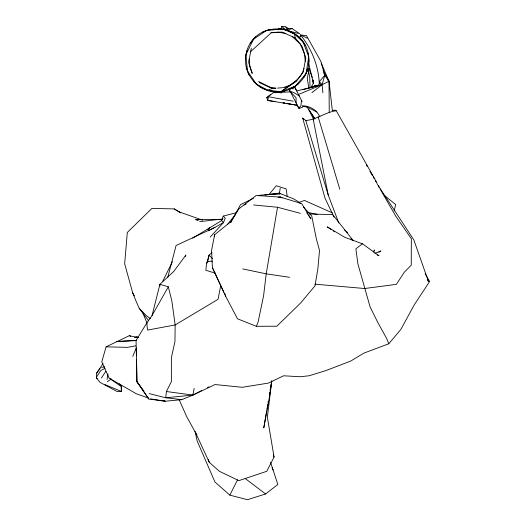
<?xml version="1.0" encoding="UTF-8"?>
<svg xmlns="http://www.w3.org/2000/svg" width="526" height="526" viewBox="0 0 526 526"><rect width="100%" height="100%" fill="white"/><g stroke="black" fill="none" stroke-linecap="round" stroke-linejoin="round"><path stroke-width="0.79" d="M316.494 86.382L317.947 85.666L319.269 83.752C318.651 66.059 311.629 48.76 300.563 34.992L299.623 37.885M119.619 383.763L121.611 386.643L121.361 391.436L116.963 391.436L100.17 382.448L96.416 377.911L96.692 373.039L103.05 363.558M214.49 236.338L214.647 234.727L231.164 221.393L238.883 208.855L256.175 195.468L280.463 197.132L301.694 203.615L310.951 218.862L308.637 215.555M245.478 58.899C248.219 17.325 309.577 19.758 308.953 61.562C308.578 78.598 292.765 92.826 275.88 91.971C258.135 91.537 243.15 74.265 245.866 56.67M292.883 88.887L294.58 86.921L301.49 100.367L300.944 105.627L298.919 108.389L289.188 89.44L294.58 86.921L296.532 90.459M181.865 399.648L165.177 401.233L148.825 399.024L136.997 381.6L136.043 340.519L146.807 322.971L152.053 315.521L159.911 284.303L168.307 286.788L171.864 301.017L175.151 324.956L174.948 341.578L171.371 357.759L171.391 381.574L166.413 391.528L165.736 397.768L181.865 399.648L192.91 395.085L215.049 384.545L242.269 387.294L268.444 383.092L283.567 375.781L300.188 376.748L309.117 375.761L325.969 370.567L350.724 361.046L363.972 353.084L388.773 343.78L400.891 329.355L414.225 304.916L429.637 281.463L425.133 273.658M211.893 252.658L209.072 255.123L206.593 263.559L205.83 270.265L215.673 273.283M253.624 204.969L277.531 207.251L266.202 273.829L263.625 295.54L258.102 322.076L256.353 326.311L237.482 318.795L225.687 296.329L212.399 267.642L211.59 250.245L214.647 234.727M279.234 194.16L280.233 188.209M266.649 410.924L263.776 427.921L269.641 395.881L271.764 380.929L267.353 417.131L274.066 457.087L266.767 471.296L238.857 480.646L219.309 471.25L209.263 462.288L195.554 432.714L186.717 416.677L179.096 399.609M266.925 409.307L267.195 407.689M267.471 406.065L267.747 404.448M268.017 402.831L268.293 401.213M269.522 393.928L269.799 392.311M270.075 390.687L271.712 380.975M251.296 48.201L248.634 62.338L252.033 73.397M257.878 85.12L260.192 87.053L267.806 90.255L281.015 91.695L296.394 81.234L303.134 72.266L305.79 58.123L302.391 47.07L300.261 44.033L295.25 37.971L282.127 32.079L270.916 32.494M107.041 379.509L108.014 373.94M246.122 55.191L246.904 50.733M194.166 388.366L192.91 395.085L165.736 397.768L149.134 393.593M300.313 36.314L300.563 34.992L306.434 35.584L320.867 61.391L324.772 75.284L329.013 81.28L332.366 110.651M281.167 28.937L281.666 26.3L285.782 26.905L289.274 29.075M206.593 263.559L207.777 261.429L209.072 255.123L212.438 258.674M308.052 68.702L308.644 71.911L307.217 78.242L308.828 87.967M394.152 210.919L395.69 204.542L384.197 195.304M167.801 277.281L176.065 245.53L214.996 227.35L223.537 222.524L225.24 218.08L223.195 216.114L221.676 220.565L192.634 238.179M323.871 73.015L324.772 75.284L322.103 84.666L322.872 92.747M137.911 337.6L129.297 335.693L106.074 346.844L101.788 361.855L109.132 378.141L136.26 393.737L148.398 398.077M96.363 377.372L100.696 370.587L105.049 368.279M220.71 285.677L218.053 299.294L175.151 324.956L147.484 330.085L146.807 322.971M132.789 356.418L136.339 347.817L136.497 355.859M373.828 251.481L374.459 249.975L373.46 252.118M303.969 68.617C300.787 80.037 289.57 84.949 281.015 91.695L295.408 86.106L306.073 73.653L308.716 56.663L303.075 42.027L294.402 33.92L282.679 28.904L266.366 30.547L253.394 39.318L245.859 54.954L247.509 71.076L256.307 84.068L267.806 90.255L275.88 91.971L284.139 91.228M304.035 77.25L307.526 69.728M185.185 256.484L185.902 255.038L173.725 271.469L159.911 284.303L159.996 285.927M162.751 281.206L172.423 261.718M270.581 462.354L277.846 484.472L265.604 493.98L247.437 499.7L229.875 495.15L237.555 479.791M311.083 87.382L313.358 83.18L313.062 80.077M152.053 315.521L168.307 286.788M101.4 378.023L105.844 371.33M96.692 373.039L100.124 368.522M231.71 221.144L230.723 222.432L240.586 204.607L253.46 198.341M314.2 86.685L315.186 85.455L317.947 85.666L302.844 89.657M227.804 224.083L235.234 214.799M269.345 194.193L276.255 185.757L286.144 188.913L287.249 196.731M250.389 43.211L255.715 36.846M324.772 75.284L319.361 81.629L322.103 84.666L329.013 81.28L321.235 63.002M210.209 237.081L223.537 222.524L221.676 220.565M208.118 229.316L209.769 227.528L208.033 229.257M250.455 51.844L271.094 32.868L278.385 32.218L285.598 33.473M297.065 105.299L267.865 100.466L266.728 97.698L270.831 94.417M311.925 92.688L322.103 84.666L319.269 83.752M377.129 254.946L379.022 255.774L362.46 243.788L355.872 248.785L357.877 263.769L370.087 306.895L377.918 322.714L386.663 338.448L388.773 343.78M291.93 88.381L298.715 83.614M296.191 80.873L287.084 87.211L283.33 87.592L290.201 85.081M378.898 252.309L380.916 250.928L374.88 253.394M302.522 107.343L298.919 108.389L297.144 104.983M107.297 381.672L111.38 378.95M311.701 87.579L315.186 85.455M266.728 97.698L273.27 92.694L290.372 91.892M244.051 205.022L246.142 203.871M208.487 230.815L214.996 227.35M201.649 390.588L192.91 395.085L166.413 391.528M207.474 387.596L208.927 386.847M333.997 217.146L324.996 198.078L302.7 118.133L305.784 120.5C316.632 119.77 325.489 112.045 336.265 110.769L376.912 182.792M258.463 195.902L259.897 195.205L280.397 193.686L265.669 194.863M267.806 90.255L272.297 88.381L276.038 88.243L268.825 86.987L259.173 82.497M298.742 94.345L322.103 84.666L296.795 90.959M262.494 32.079L270.285 29.232M299.149 202.352L304.482 200.452L332.471 212.925M148.825 399.024L136.839 381.646L136.576 359.883M289.938 29.167L292.081 28.555L299.656 33.717L289.484 31.185L287.15 29.16L292.081 28.555M223.195 216.114L236.601 212.609M134.446 337.376L136.727 336.89L138.246 337.357M136.727 340.296L116.647 341.532L135.182 340.67M135.787 345.832L127.43 347.357L106.074 346.844M101.571 367.404L104.707 366.832M222.965 218.947L199.676 221.65M264.815 194.89L278.977 193.101L293.784 198.94L299.09 202.214L300.195 203.417M332.241 110.453L335.036 110.125L336.265 110.769M277.656 88.098L282.521 87.664M207.777 261.429L212.379 261.166M278.076 197.23L280.463 197.132L279.819 196.98L282.054 197.914M198.184 220.144L195.823 219.658L222.189 219.52M256.353 326.311L276.86 326.205L300.681 302.95L315.008 285.822L317.868 268.753L319.519 250.422L316.448 239.264L311.734 216.035L303.489 207.02M180.753 212.833L174.27 208.901L151.889 208.414L127.305 232.485L124.662 263.815L132.736 292.962L136.26 301.635L139.239 308.381L148.667 320.801M309.742 214.016L332.682 214.595L353.36 240.763M279.595 92.747L281.916 92.832M314.89 284.165L364.597 288.511L396.374 284.362L404.277 272.264L411.24 265.203L411.345 238.692L395.815 216.239L380.107 188.985M302.516 105.825C309.867 105.825 316.862 110.019 319.841 116.825M275.032 101.597L267.865 100.466L268.352 96.731L293.265 101.216M289.517 277.294L266.202 273.829L242.749 268.931M278.543 28.496L282.258 29.14M283.744 29.403L286.709 29.923M284.665 103.057L283.067 102.767L284.625 103.07M289.458 103.924L297.453 105.364M302.253 106.232L307.046 107.094L316.856 111.926M286.183 103.366L291.634 104.411M307.585 212.445L317.217 214.352M195.823 219.658L198.111 220.111M277.531 207.251L300.392 213.332M136.727 336.89L138.285 337.383M179.412 211.978L202.635 220.184M150.679 398.892L165.177 401.233L163.698 400.615M362.46 243.788L344.76 237.298L327.192 226.844L331.262 229.54M272.297 88.381L258.588 81.471M129.297 335.693L130.75 336.285M104.963 384.611L121.361 391.436L121.151 386.485L110.118 378.792M307.269 38.161L300.563 34.992L300.846 35.492M289.484 31.185L293.311 33.506M174.27 208.901L180.431 212.774M299.393 96.048L294.225 92.773L289.931 91.189L289.188 89.44M333.293 230.888L334.648 231.788M150.39 318.605L146.399 315.712L139.239 308.381M245.346 478.627L265.604 493.98M294.231 33.414L300.596 38.733L305.363 45.512M281.666 26.3L285.533 29.765M253.828 81.734L256.721 84.147M96.416 377.911L97.277 378.648M344.569 229.947L347.633 232.591M229.875 495.15L214.91 481.961L197.132 440.913L195.1 431.412M292.239 36.557L300.261 44.033L304.574 54.112L305.225 61.404M350.895 238.64L352.598 240.369M327.941 80.11L329.013 81.28L329.243 112.505M302.7 118.133L303.699 119.369M136.839 381.646L143.861 391.015M306.776 69.379L308.644 71.911L309.722 76.77L310.051 88.033M306.789 212.905L307.717 214.233M307.046 107.094L314.601 118.403M315.028 119.007L308.788 109.638L313.91 119.908M378.135 185.474L413.817 239.876L428.466 281.528L427.309 279.398M195.554 432.714L196.862 434.752M309.617 69.649L308.854 68.426L312.312 77.361M285.782 26.905L287.512 29.699M301.49 100.367L302.187 101.531M378.089 185.494L379.299 187.585M366.313 164.881L367.128 166.301M369.969 171.279L372.408 175.546M373.223 176.973L374.032 178.393M375.248 180.523L376.064 181.95M376.879 183.37L377.688 184.79M132.736 292.962L134.354 295.809M323.155 70.648L329.013 81.28M290.648 92.622L289.918 91.248L296.059 97.691L296.099 102.997M307.592 69.78L308.644 71.911M212.399 267.642L223.859 292.265M272.06 467.838L273.093 470.047M142.421 311.892L147.076 323.266M305.784 120.5L328.204 194.975L338.803 223.017M252.368 73.219L249.85 66.348L249.199 59.057M246.214 67.164L249.061 74.948M208.237 459.277L209.263 462.288M273.303 454.806L274.066 457.087M224.714 293.192L225.687 296.329M318.158 116.851L339.809 189.261M308.44 62.416L313.358 83.18L312.996 80.044M294.402 33.92L295.25 37.971M313.194 119.277L328.204 194.975M308.21 53.304L308.953 61.562M283.757 28.299L283.869 29.719M287.15 29.16L287.235 30.613"/></g></svg>
